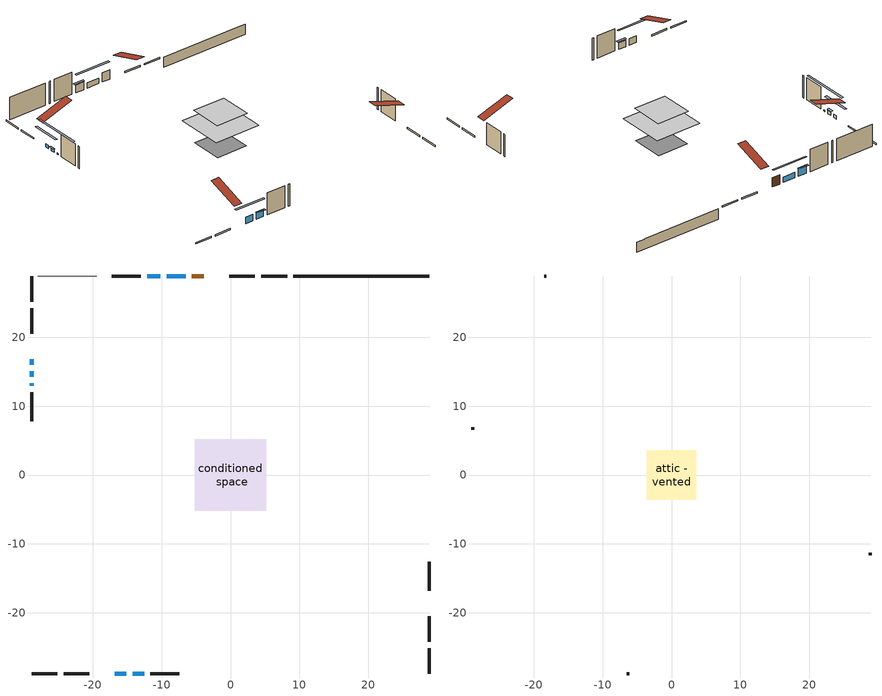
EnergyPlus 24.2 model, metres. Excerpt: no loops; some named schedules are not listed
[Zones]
conditioned space
 floor adiabatic (AdiabaticFloorConstruction): -5.17,-5.17 -5.17,5.17 5.17,5.17 5.17,-5.17 z3.05
 floor foundation (Slab1 construction): -3.48,-3.48 -3.48,3.48 3.48,3.48 3.48,-3.48 z-1.68
 wall outside (RimJoist1 construction): 8.22,28.91 4.45,28.91 / -28.91,-28.91 -25.14,-28.91 / -28.91,28.91 -28.91,25.14 / 28.91,-28.91 28.91,-25.14 z0.61:0.91
 wall outside (RimJoist2 construction): 3.52,28.91 -0.18,28.91 / -24.21,-28.91 -20.51,-28.91 / -28.91,24.21 -28.91,20.51 / 28.91,-24.21 28.91,-20.51 z0.61:0.91
 wall outside (AdiabaticWallConstruction 1): -3.9,28.91 -5.6,28.91 z0.61:2.64
 wall outside (AdiabaticWallConstruction): -6.53,28.91 -9.25,28.91 z0.61:1.8; -16.8,-28.91 -15.14,-28.91 / -14.22,-28.91 -12.56,-28.91 z0.61:2.06; -28.91,16.8 -28.91,15.99 / -28.91,15.06 -28.91,14.25 z0.61:1.32; -10.17,28.91 -12.09,28.91 z0.61:2.3; -28.91,13.33 -28.91,12.98 z0.61:0.91
 wall outside (Wall1 construction): -13.02,28.91 -17.24,28.91 / -11.63,-28.91 -7.41,-28.91 / -28.91,12.06 -28.91,7.83 / 28.91,-16.8 28.91,-12.57 z0.61:5.49
 wall foundation (FoundationWall1 construction): 9.15,28.91,-1.68 9.15,28.91,0.61 26.94,28.91,0.61 26.94,28.91,0.56 28.91,28.91,0.56 28.91,28.91,-1.68
 wall adiabatic (Wall4 construction): -19.44,28.91 -27.99,28.91 z0.61:5.49
 window (WindowConstruction): -6.53,28.91 -9.24,28.91 z0.61:1.8
 window (WindowConstruction 1): -16.8,-28.91 -15.14,-28.91 z0.61:2.06
 window (WindowConstruction 2): -28.91,16.8 -28.91,15.99 z0.61:1.32
 window (WindowConstruction 3): -10.17,28.91 -12.09,28.91 z0.61:2.3
 window (WindowConstruction 4): -14.21,-28.91 -12.56,-28.91 z0.61:2.06
 window (WindowConstruction 5): -28.91,15.06 -28.91,14.25 z0.61:1.32
 window (WindowConstruction 6): -28.91,13.32 -28.91,12.98 z0.61:0.91
 door (Door): -3.9,28.91 -5.6,28.91 z0.61:2.64
 ceiling adiabatic (AdiabaticFloorConstruction): 5.17,-5.17 5.17,5.17 -5.17,5.17 -5.17,-5.17 z3.05
attic - vented
 floor to conditioned space (Floor1 construction Reversed): -3.61,-3.61 -3.61,3.61 3.61,3.61 3.61,-3.61 z5.49
 wall outside (Wall3 construction): -18.17,28.91 -18.51,28.91 / -6.48,-28.91 -6.14,-28.91 / -28.91,6.9 -28.91,6.56 / 28.91,-11.64 28.91,-11.31 z0.61:5.49
 roof outside (Roof1 construction): -2.97,28.91,5.49 -2.97,21.88,7.83 -1.11,21.88,7.83 -1.11,28.91,5.49; -17.72,-28.91,5.49 -17.72,-21.88,7.83 -19.58,-21.88,7.83 -19.58,-28.91,5.49; -28.91,17.72,5.49 -21.88,17.72,7.83 -21.88,19.58,7.83 -28.91,19.58,5.49; 28.91,-17.72,5.49 21.88,-17.72,7.83 21.88,-19.58,7.83 28.91,-19.58,5.49
shading: -11.88,28.91 -3.89,28.91 -3.89,29.33 -11.88,29.33 z4.44; -12.5,-28.91 -19.44,-28.91 -19.44,-29.33 -12.5,-29.33 z4.7; -28.91,13.35 -28.91,19.44 -29.33,19.44 -29.33,13.35 z3.96; -12.29,28.91 -9.97,28.91 -9.97,29.33 -12.29,29.33 z2.5; -12.36,-28.91 -14.42,-28.91 -14.42,-29.33 -12.36,-29.33 z2.26; -28.91,14.05 -28.91,15.26 -29.33,15.26 -29.33,14.05 z1.52; -28.91,7.9 -28.91,18.4 -29.33,18.4 -29.33,7.9 z5.99
[Building]
Building 1: Terrain=Suburbs
[Site:Location]
Winnipeg Intl AP_MB: Latitude {deg}=49.91; Longitude {deg}=-97.24; Time Zone {hr}=-6; Elevation {m}=239; Keep Site Location Information=Yes
[Site:GroundTemperature:Shallow]
-2.46526, -5.11642, -5.32873, -4.07063, 0.979979, 6.00706, 10.3653, 13.1261, 13.3606, 11.1152, 6.8681, 1.99523
[Site:WaterMainsTemperature]
Calculation Method=Schedule; Temperature Schedule=mains temperature schedule
[Material] Roughness=Rough; Thermal Absorptance=0.9
Name | Thickness {m} | Conductivity {W/m-K} | Density {kg/m3} | Specific Heat {J/kg-K} | Solar Absorptance | Visible Absorptance
asphalt or fiberglass shingles | 0.00635 | 0.162714 | 1121.4 | 1465.45 | 0.84 | 0.84
ceiling loosefill ins | 0.169333 | 0.0480833 | 16.02 | 1046.75 | 0.7 | 0.7
ceiling stud and cavity | 0.1397 | 0.10237 | 65.682 | 1177.47 | 0.7 | 0.7
concrete 4.0 in. | 0.1016 | 1.803125 | 2242.8 | 837.4 | 0.7 | 0.7
concrete 8.0 in. | 0.2032 | 1.803125 | 2242.8 | 837.4 | 0.7 | 0.7
door material | 0.04445 | 0.20624 | 512.64 | 1214.23 | 0.7 | 0.7
floor covering | 0.0127 | 0.0433444 | 54.468 | 1339.84 | 0.6 | 0.6
floor rigid ins; wall rigid ins | 0.512978 | 0.029427 | 32.04 | 1214.23 | 0.7 | 0.7
floor stud and cavity | 0.1397 | 1.75129 | 37.0049 | 1207.88 | 0.7 | 0.7
furniture material conditioned space 1 | 0.1524 | 0.115458 | 640.8 | 1214.23 | 0.6 | 0.6
gypsum board | 0.0127 | 0.160291 | 801 | 837.4 | 0.6 | 0.6
osb sheathing 0.5 in. | 0.0127 | 0.115458 | 512.64 | 1214.23 | 0.7 | 0.7
osb sheathing 0.5 in. 1 | 0.0127 | 0.115458 | 512.64 | 1214.23 | 0.4 | 0.4
osb sheathing 0.75 in. | 0.01905 | 0.115458 | 512.64 | 1214.23 | 0.7 | 0.7
osb sheathing 2.0 in. | 0.0508 | 0.115458 | 512.64 | 1214.23 | 0.7 | 0.7
rim joist stud and cavity | 0.0508 | 0.0452492 | 125.044 | 1163.47 | 0.6 | 0.6
rim joist stud and cavity 1 | 0.0508 | 0.648972 | 50.32683 | 1063.81 | 0.6 | 0.6
wall stud and cavity | 0.1397 | 0.107651 | 139.0536 | 1170.24 | 0.7 | 0.7
wall stud and cavity 1 | 0.0889 | 6.1454 | 50.32683 | 1063.81 | 0.6 | 0.6
wall stud and cavity 2 | 0.1397 | 0.095641 | 139.0536 | 1170.24 | 0.7 | 0.7
wall stud and cavity 3 | 0.0889 | 0.380278 | 52.3479 | 1209.89 | 0.7 | 0.7
wall stud and cavity 4 | 0.0889 | 0.391764 | 83.0341 | 1211.67 | 0.7 | 0.7
wood siding | 0.0254 | 0.102417 | 544.68 | 1172.36 | 0.4 | 0.4
wood siding 1 | 0.00254 | 0.102417 | 544.68 | 1172.36 | 0.4 | 0.4
wood siding 2; wood siding 3; wood siding 4 | 0.0254 | 0.102417 | 544.68 | 1172.36 | 0.7 | 0.7
[WindowMaterial:SimpleGlazingSystem]
Name | U-Factor {W/m2-K} | Solar Heat Gain Coefficient
WindowMaterial | 2.91622 | 0.67
WindowMaterial 1 | 2.89919 | 0.69
WindowMaterial 2 | 2.97357 | 0.61
WindowMaterial 3 | 2.8884 | 0.7
WindowMaterial 4 | 3.07009 | 0.43
[Construction]
AdiabaticFloorConstruction: floor stud and cavity, floor rigid ins, osb sheathing 0.75 in., floor covering
AdiabaticWallConstruction: wood siding 3, wall rigid ins, wall stud and cavity 3, gypsum board
AdiabaticWallConstruction 1: wood siding 4, wall rigid ins, wall stud and cavity 3, gypsum board
Door: door material
Floor1 construction Reversed: gypsum board, ceiling stud and cavity, ceiling loosefill ins
FoundationWall1 construction: concrete 8.0 in.
furniture construction conditioned space 1: furniture material conditioned space 1
PartitionWallConstruction: gypsum board, wall stud and cavity 4, gypsum board
RimJoist1 construction: wood siding 2, osb sheathing 2.0 in., rim joist stud and cavity
RimJoist2 construction: wood siding 2, rim joist stud and cavity 1
Roof1 construction: asphalt or fiberglass shingles
Slab1 construction: concrete 4.0 in.
Wall1 construction: wood siding, osb sheathing 0.5 in., wall stud and cavity, gypsum board
Wall3 construction: wood siding 1, wall stud and cavity 1
Wall4 construction: osb sheathing 0.5 in. 1, wall stud and cavity 2, gypsum board
WindowConstruction: WindowMaterial
WindowConstruction 1; WindowConstruction 4: WindowMaterial 1
WindowConstruction 2; WindowConstruction 5: WindowMaterial 2
WindowConstruction 3: WindowMaterial 3
WindowConstruction 6: WindowMaterial 4
[Zone] Multiplier=1; Part of Total Floor Area=Yes
Name | Volume {m3}
attic - vented | 19.8543
conditioned space | 388.5
[Space]
Name | Zone | Volume {m3}
attic - vented 1 | attic - vented | 19.8543
conditioned space 1 | conditioned space | 388.5
[ZoneInfiltration:EffectiveLeakageArea]
infil attic - vented 1: Zone or Space=attic - vented 1; Schedule=Always On Discrete; Effective Air Leakage Area {cm2}=1738.67; Stack Coefficient=0.000502178; Wind Coefficient=1.51408e-05
[ZoneMixing]
whole house fan mix: Zone or Space=attic - vented; Schedule=Always On Continuous; Design Flow Rate Calculation Method=Flow/Zone; Design Flow Rate {m3/s}=0; Source Zone or Space=conditioned space
[SurfaceProperty:ExposedFoundationPerimeter]
Slab1: Exposed Perimeter Calculation Method=TotalExposedPerimeter; Total Exposed Perimeter {m}=19.763
[InternalMass] Zone or ZoneList=conditioned space; Space or SpaceList=conditioned space 1
Name | Construction | Surface Area {m2}
furniture mass conditioned space 1 | furniture construction conditioned space 1 | 62.1679
partition wall mass | PartitionWallConstruction | 155.42
[Lights]
interior lighting: Zone or ZoneList or Space or SpaceList=conditioned space 1; Schedule=interior lighting schedule; Design Level Calculation Method=LightingLevel; Lighting Level {W}=343.2; Return Air Fraction=0; Fraction Radiant=0.6; Fraction Visible=0.2; Fraction Replaceable=1
[People]
occupants: Zone or ZoneList or Space or SpaceList=conditioned space 1; Number of People Schedule=occupants schedule; Number of People Calculation Method=People; Number of People=3; Fraction Radiant=0.314171; Sensible Heat Fraction=0.56303; Activity Level Schedule=occupants activity schedule; Carbon Dioxide Generation Rate {m3/s-W}=0; Enable ASHRAE 55 Comfort Warnings=No; Mean Radiant Temperature Calculation Type=EnclosureAveraged
[ElectricEquipment] Zone or ZoneList or Space or SpaceList=conditioned space 1; Design Level Calculation Method=EquipmentLevel
Name | Schedule | Design Level {W} | Fraction Latent | Fraction Radiant | Fraction Lost
clothes dryer | clothes dryer schedule | 140.772 | 0.015 | 0.081 | 0.85
clothes washer | clothes washer schedule | 32.1985 | 0.03 | 0.162 | 0.7
cooking range | cooking range schedule | 208.969 | 0.08 | 0.432 | 0.2
dishwasher | dishwasher schedule | 66.8632 | 0.3 | 0.18 | 0.4
fridge | fridge schedule | 72.9452 | 0 | 0.6 | 0
mech vent house fan | mech vent house fan schedule | 10 | 0 | 0 | 1
mech vent house fan cfis | mech vent house fan cfis schedule | 0 | 0 | 0 | 0
misc plug loads | misc plug loads schedule | 494.7 | 0.045 | 0.513 | 0.1
whole house fan | Always On Discrete | 0 | 0 | 0 | 1
[OtherEquipment] Zone or ZoneList or Space or SpaceList=conditioned space 1; Design Level Calculation Method=EquipmentLevel
Name | Fuel Type | Schedule | Design Level {W} | Fraction Latent | Fraction Radiant | Fraction Lost
clothes dryer 1 | Electricity | clothes dryer schedule | 0 | 0.015 | 0.081 | 0.85
cooking range 1 | Electricity | cooking range schedule | 0 | 0.08 | 0.432 | 0.2
general water use latent | None | general water use schedule | 59.3978 | 1 | 0 | 0
general water use sensible | None | general water use schedule | -58.539 | 0 | 0.6 | 0
mech vent house fan latent load | None | Always On Discrete | 0 | 1 | 0 | 0
mech vent house fan sensible load | None | Always On Discrete | 0 | 0 | 0 | 0
water heater energy adjustment1 | NaturalGas | Always On Discrete | 0.01 | 0 | 0 | 1
[ZoneInfiltration:DesignFlowRate] Zone or ZoneList or Space or SpaceList=conditioned space 1; Schedule=Always On Discrete; Design Flow Rate Calculation Method=Flow/Zone; Design Flow Rate {m3/s}=0
infil flow; natural vent flow; whole house fan flow
[AvailabilityManager:Scheduled]
furnace airloop Availability Manager: Schedule=Always On Discrete
[Foundation:Kiva]
Foundation Kiva 1: Initial Indoor Air Temperature {C}=21; Wall Height Above Grade {m}=0.609996; Wall Depth Below Slab {m}=0.2032
[Foundation:Kiva:Settings]
Soil Conductivity {W/m-K}=0.849921; Soil Density {kg/m3}=1842.3; Soil Specific Heat {J/kg-K}=418.7; Ground Solar Absorptivity=0.9; Ground Thermal Absorptivity=0.9; Ground Surface Roughness {m}=0.03; Far-Field Width {m}=40; Deep-Ground Boundary Condition=ZeroFlux; Deep-Ground Depth {m}=40; Minimum Cell Dimension {m}=0.2; Maximum Cell Growth Coefficient=3; Simulation Timestep=Timestep
[Exterior:Lights]
exterior lighting: Schedule=exterior lighting schedule; Design Level {W}=75.6
[EnergyManagementSystem:GlobalVariable]
furnace_airloop_Fan_RTF
infil_program_Qfan
infil_program_Qinf
natural_vent_program_Qnv
natural_vent_program_Qwhf
[EnergyManagementSystem:Sensor]
Name | Output:Variable or Output:Meter Index Key | Output:Variable or Output:Meter
airflow_gain | infil flow | Infiltration Sensible Heat Gain Energy
airflow_gain_1 | natural vent flow | Infiltration Sensible Heat Gain Energy
airflow_gain_2 | whole house fan flow | Infiltration Sensible Heat Gain Energy
airflow_loss | infil flow | Infiltration Sensible Heat Loss Energy
airflow_loss_1 | natural vent flow | Infiltration Sensible Heat Loss Energy
airflow_loss_2 | whole house fan flow | Infiltration Sensible Heat Loss Energy
clg_load_cond |  | Cooling:EnergyTransfer:Zone:CONDITIONED SPACE
clg_sp_s; clg_sp_s_1 | cooling setpoint | Schedule Value
clothes_dryer_exhaust_0_sch_s | clothes dryer exhaust 0 schedule | Schedule Value
cool_season | cooling season schedule | Schedule Value
htg_load_cond |  | Heating:EnergyTransfer:Zone:CONDITIONED SPACE
htg_sp_s; htg_sp_s_1 | heating setpoint | Schedule Value
ig_ee_conv | clothes dryer | Electric Equipment Convective Heating Energy
ig_ee_conv_2 | cooking range | Electric Equipment Convective Heating Energy
ig_ee_conv_4 | fridge | Electric Equipment Convective Heating Energy
ig_ee_conv_5 | misc plug loads | Electric Equipment Convective Heating Energy
ig_ee_conv_6 | whole house fan | Electric Equipment Convective Heating Energy
ig_ee_rad | clothes dryer | Electric Equipment Radiant Heating Energy
ig_ee_rad_2 | cooking range | Electric Equipment Radiant Heating Energy
ig_ee_rad_4 | fridge | Electric Equipment Radiant Heating Energy
ig_ee_rad_5 | misc plug loads | Electric Equipment Radiant Heating Energy
ig_ee_rad_6 | whole house fan | Electric Equipment Radiant Heating Energy
ig_lgt_conv | interior lighting | Lights Convective Heating Energy
ig_lgt_rad | interior lighting | Lights Radiant Heating Energy
ig_lgt_vis | interior lighting | Lights Visible Radiation Heating Energy
ig_oe_conv | clothes dryer 1 | Other Equipment Convective Heating Energy
ig_oe_conv_1 | cooking range 1 | Other Equipment Convective Heating Energy
ig_oe_conv_2 | general water use latent | Other Equipment Convective Heating Energy
ig_oe_conv_3 | general water use sensible | Other Equipment Convective Heating Energy
ig_oe_conv_4 | water heater energy adjustment1 | Other Equipment Convective Heating Energy
ig_oe_rad | clothes dryer 1 | Other Equipment Radiant Heating Energy
ig_oe_rad_1 | cooking range 1 | Other Equipment Radiant Heating Energy
ig_oe_rad_2 | general water use latent | Other Equipment Radiant Heating Energy
ig_oe_rad_3 | general water use sensible | Other Equipment Radiant Heating Energy
ig_oe_rad_4 | water heater energy adjustment1 | Other Equipment Radiant Heating Energy
ig_ppl_conv | occupants | People Convective Heating Energy
ig_ppl_rad | occupants | People Radiant Heating Energy
im_conv | furniture mass conditioned space 1 | Surface Inside Face Convection Heat Gain Energy
im_conv_1 | partition wall mass | Surface Inside Face Convection Heat Gain Energy
im_ig | furniture mass conditioned space 1 | Surface Inside Face Internal Gains Radiation Heat Gain Energy
im_ig_1 | partition wall mass | Surface Inside Face Internal Gains Radiation Heat Gain Energy
im_lgt | furniture mass conditioned space 1 | Surface Inside Face Lights Radiation Heat Gain Energy
im_lgt_1 | partition wall mass | Surface Inside Face Lights Radiation Heat Gain Energy
im_sol | furniture mass conditioned space 1 | Surface Inside Face Solar Radiation Heat Gain Energy
im_sol_1 | partition wall mass | Surface Inside Face Solar Radiation Heat Gain Energy
im_surf | furniture mass conditioned space 1 | Surface Inside Face Net Surface Thermal Radiation Heat Gain Energy
im_surf_1 | partition wall mass | Surface Inside Face Net Surface Thermal Radiation Heat Gain Energy
mv_conv | mech vent house fan | Electric Equipment Convective Heating Energy
mv_conv_1 | mech vent house fan cfis | Electric Equipment Convective Heating Energy
mv_conv_2 | mech vent house fan latent load | Other Equipment Convective Heating Energy
mv_conv_3 | mech vent house fan sensible load | Other Equipment Convective Heating Energy
mv_rad | mech vent house fan | Electric Equipment Radiant Heating Energy
mv_rad_1 | mech vent house fan cfis | Electric Equipment Radiant Heating Energy
mv_rad_2 | mech vent house fan latent load | Other Equipment Radiant Heating Energy
mv_rad_3 | mech vent house fan sensible load | Other Equipment Radiant Heating Energy
natural_vent_s | natural vent schedule | Schedule Value
out_pb_s |  | Site Outdoor Air Barometric Pressure
out_wt_s |  | Site Outdoor Air Humidity Ratio
site_vw_s |  | Site Wind Speed
ss_back_out | Window1 | Surface Window Shortwave from Zone Back Out Window Heat Transfer Rate
ss_back_out_1 | Window3 | Surface Window Shortwave from Zone Back Out Window Heat Transfer Rate
ss_back_out_2 | Window4 | Surface Window Shortwave from Zone Back Out Window Heat Transfer Rate
ss_back_out_3 | Window5 | Surface Window Shortwave from Zone Back Out Window Heat Transfer Rate
ss_back_out_4 | Window6 | Surface Window Shortwave from Zone Back Out Window Heat Transfer Rate
ss_back_out_5 | Window7 | Surface Window Shortwave from Zone Back Out Window Heat Transfer Rate
ss_back_out_6 | Window8 | Surface Window Shortwave from Zone Back Out Window Heat Transfer Rate
ss_conv | Door1 | Surface Inside Face Convection Heat Gain Energy
ss_conv_1 | Window1 | Surface Inside Face Convection Heat Gain Energy
ss_conv_2 | Window3 | Surface Inside Face Convection Heat Gain Energy
ss_conv_3 | Window4 | Surface Inside Face Convection Heat Gain Energy
ss_conv_4 | Window5 | Surface Inside Face Convection Heat Gain Energy
ss_conv_5 | Window6 | Surface Inside Face Convection Heat Gain Energy
ss_conv_6 | Window7 | Surface Inside Face Convection Heat Gain Energy
ss_conv_7 | Window8 | Surface Inside Face Convection Heat Gain Energy
ss_ig | Door1 | Surface Inside Face Internal Gains Radiation Heat Gain Energy
ss_ig_1 | Window1 | Surface Inside Face Internal Gains Radiation Heat Gain Energy
ss_ig_2 | Window3 | Surface Inside Face Internal Gains Radiation Heat Gain Energy
ss_ig_3 | Window4 | Surface Inside Face Internal Gains Radiation Heat Gain Energy
ss_ig_4 | Window5 | Surface Inside Face Internal Gains Radiation Heat Gain Energy
ss_ig_5 | Window6 | Surface Inside Face Internal Gains Radiation Heat Gain Energy
ss_ig_6 | Window7 | Surface Inside Face Internal Gains Radiation Heat Gain Energy
ss_ig_7 | Window8 | Surface Inside Face Internal Gains Radiation Heat Gain Energy
ss_lgt | Door1 | Surface Inside Face Lights Radiation Heat Gain Energy
ss_sol | Door1 | Surface Inside Face Solar Radiation Heat Gain Energy
ss_surf | Door1 | Surface Inside Face Net Surface Thermal Radiation Heat Gain Energy
ss_surf_1 | Window1 | Surface Inside Face Net Surface Thermal Radiation Heat Gain Energy
ss_surf_2 | Window3 | Surface Inside Face Net Surface Thermal Radiation Heat Gain Energy
ss_surf_3 | Window4 | Surface Inside Face Net Surface Thermal Radiation Heat Gain Energy
ss_surf_4 | Window5 | Surface Inside Face Net Surface Thermal Radiation Heat Gain Energy
ss_surf_5 | Window6 | Surface Inside Face Net Surface Thermal Radiation Heat Gain Energy
ss_surf_6 | Window7 | Surface Inside Face Net Surface Thermal Radiation Heat Gain Energy
ss_surf_7 | Window8 | Surface Inside Face Net Surface Thermal Radiation Heat Gain Energy
ss_trans_in | Window1 | Surface Window Transmitted Solar Radiation Rate
ss_trans_in_1 | Window3 | Surface Window Transmitted Solar Radiation Rate
ss_trans_in_2 | Window4 | Surface Window Transmitted Solar Radiation Rate
ss_trans_in_3 | Window5 | Surface Window Transmitted Solar Radiation Rate
ss_trans_in_4 | Window6 | Surface Window Transmitted Solar Radiation Rate
ss_trans_in_5 | Window7 | Surface Window Transmitted Solar Radiation Rate
ss_trans_in_6 | Window8 | Surface Window Transmitted Solar Radiation Rate
ss_trans_out | Window1 | Surface Inside Face Initial Transmitted Diffuse Transmitted Out Window Solar Radiation Rate
ss_trans_out_1 | Window3 | Surface Inside Face Initial Transmitted Diffuse Transmitted Out Window Solar Radiation Rate
ss_trans_out_2 | Window4 | Surface Inside Face Initial Transmitted Diffuse Transmitted Out Window Solar Radiation Rate
ss_trans_out_3 | Window5 | Surface Inside Face Initial Transmitted Diffuse Transmitted Out Window Solar Radiation Rate
ss_trans_out_4 | Window6 | Surface Inside Face Initial Transmitted Diffuse Transmitted Out Window Solar Radiation Rate
ss_trans_out_5 | Window7 | Surface Inside Face Initial Transmitted Diffuse Transmitted Out Window Solar Radiation Rate
ss_trans_out_6 | Window8 | Surface Inside Face Initial Transmitted Diffuse Transmitted Out Window Solar Radiation Rate
s_conv | Floor1 | Surface Inside Face Convection Heat Gain Energy
s_conv_1 | FoundationWall1 | Surface Inside Face Convection Heat Gain Energy
s_conv_10 | RimJoist2:270 | Surface Inside Face Convection Heat Gain Energy
s_conv_11 | RimJoist2:90 | Surface Inside Face Convection Heat Gain Energy
s_conv_12 | Slab1 | Surface Inside Face Convection Heat Gain Energy
s_conv_13 | Wall1:0 | Surface Inside Face Convection Heat Gain Energy
s_conv_14 | Wall1:180 | Surface Inside Face Convection Heat Gain Energy
s_conv_15 | Wall1:270 | Surface Inside Face Convection Heat Gain Energy
s_conv_16 | Wall1:90 | Surface Inside Face Convection Heat Gain Energy
s_conv_17 | Wall4 | Surface Inside Face Convection Heat Gain Energy
s_conv_2 | inferred conditioned ceiling | Surface Inside Face Convection Heat Gain Energy
s_conv_3 | inferred conditioned floor | Surface Inside Face Convection Heat Gain Energy
s_conv_4 | RimJoist1:0 | Surface Inside Face Convection Heat Gain Energy
s_conv_5 | RimJoist1:180 | Surface Inside Face Convection Heat Gain Energy
s_conv_6 | RimJoist1:270 | Surface Inside Face Convection Heat Gain Energy
s_conv_7 | RimJoist1:90 | Surface Inside Face Convection Heat Gain Energy
s_conv_8 | RimJoist2:0 | Surface Inside Face Convection Heat Gain Energy
s_conv_9 | RimJoist2:180 | Surface Inside Face Convection Heat Gain Energy
s_ig | Floor1 | Surface Inside Face Internal Gains Radiation Heat Gain Energy
s_ig_1 | FoundationWall1 | Surface Inside Face Internal Gains Radiation Heat Gain Energy
s_ig_10 | RimJoist2:270 | Surface Inside Face Internal Gains Radiation Heat Gain Energy
s_ig_11 | RimJoist2:90 | Surface Inside Face Internal Gains Radiation Heat Gain Energy
s_ig_12 | Slab1 | Surface Inside Face Internal Gains Radiation Heat Gain Energy
s_ig_13 | Wall1:0 | Surface Inside Face Internal Gains Radiation Heat Gain Energy
s_ig_14 | Wall1:180 | Surface Inside Face Internal Gains Radiation Heat Gain Energy
s_ig_15 | Wall1:270 | Surface Inside Face Internal Gains Radiation Heat Gain Energy
s_ig_16 | Wall1:90 | Surface Inside Face Internal Gains Radiation Heat Gain Energy
s_ig_17 | Wall4 | Surface Inside Face Internal Gains Radiation Heat Gain Energy
s_ig_2 | inferred conditioned ceiling | Surface Inside Face Internal Gains Radiation Heat Gain Energy
s_ig_3 | inferred conditioned floor | Surface Inside Face Internal Gains Radiation Heat Gain Energy
s_ig_4 | RimJoist1:0 | Surface Inside Face Internal Gains Radiation Heat Gain Energy
s_ig_5 | RimJoist1:180 | Surface Inside Face Internal Gains Radiation Heat Gain Energy
s_ig_6 | RimJoist1:270 | Surface Inside Face Internal Gains Radiation Heat Gain Energy
s_ig_7 | RimJoist1:90 | Surface Inside Face Internal Gains Radiation Heat Gain Energy
s_ig_8 | RimJoist2:0 | Surface Inside Face Internal Gains Radiation Heat Gain Energy
s_ig_9 | RimJoist2:180 | Surface Inside Face Internal Gains Radiation Heat Gain Energy
s_lgt | Floor1 | Surface Inside Face Lights Radiation Heat Gain Energy
s_lgt_1 | FoundationWall1 | Surface Inside Face Lights Radiation Heat Gain Energy
s_lgt_10 | RimJoist2:270 | Surface Inside Face Lights Radiation Heat Gain Energy
s_lgt_11 | RimJoist2:90 | Surface Inside Face Lights Radiation Heat Gain Energy
s_lgt_12 | Slab1 | Surface Inside Face Lights Radiation Heat Gain Energy
s_lgt_13 | Wall1:0 | Surface Inside Face Lights Radiation Heat Gain Energy
s_lgt_14 | Wall1:180 | Surface Inside Face Lights Radiation Heat Gain Energy
s_lgt_15 | Wall1:270 | Surface Inside Face Lights Radiation Heat Gain Energy
s_lgt_16 | Wall1:90 | Surface Inside Face Lights Radiation Heat Gain Energy
s_lgt_17 | Wall4 | Surface Inside Face Lights Radiation Heat Gain Energy
s_lgt_2 | inferred conditioned ceiling | Surface Inside Face Lights Radiation Heat Gain Energy
s_lgt_3 | inferred conditioned floor | Surface Inside Face Lights Radiation Heat Gain Energy
s_lgt_4 | RimJoist1:0 | Surface Inside Face Lights Radiation Heat Gain Energy
s_lgt_5 | RimJoist1:180 | Surface Inside Face Lights Radiation Heat Gain Energy
s_lgt_6 | RimJoist1:270 | Surface Inside Face Lights Radiation Heat Gain Energy
s_lgt_7 | RimJoist1:90 | Surface Inside Face Lights Radiation Heat Gain Energy
s_lgt_8 | RimJoist2:0 | Surface Inside Face Lights Radiation Heat Gain Energy
s_lgt_9 | RimJoist2:180 | Surface Inside Face Lights Radiation Heat Gain Energy
s_sol | Floor1 | Surface Inside Face Solar Radiation Heat Gain Energy
s_sol_1 | FoundationWall1 | Surface Inside Face Solar Radiation Heat Gain Energy
s_sol_10 | RimJoist2:270 | Surface Inside Face Solar Radiation Heat Gain Energy
s_sol_11 | RimJoist2:90 | Surface Inside Face Solar Radiation Heat Gain Energy
s_sol_12 | Slab1 | Surface Inside Face Solar Radiation Heat Gain Energy
s_sol_13 | Wall1:0 | Surface Inside Face Solar Radiation Heat Gain Energy
s_sol_14 | Wall1:180 | Surface Inside Face Solar Radiation Heat Gain Energy
s_sol_15 | Wall1:270 | Surface Inside Face Solar Radiation Heat Gain Energy
